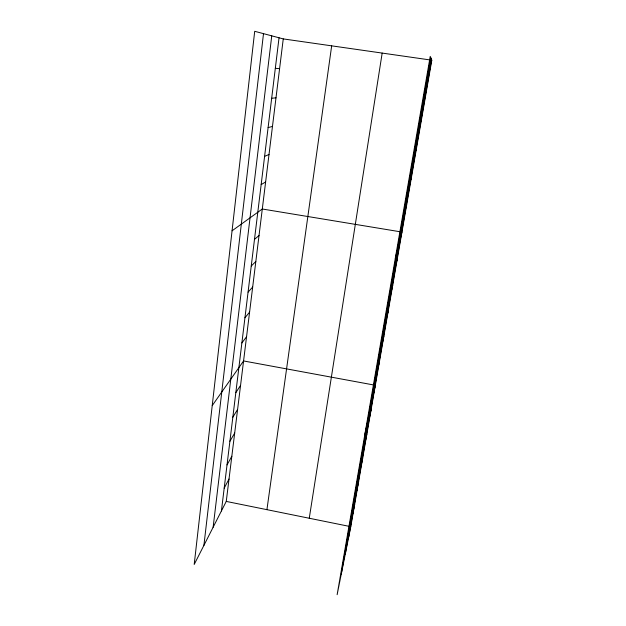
<?xml version="1.0" encoding="UTF-8"?>
<svg xmlns="http://www.w3.org/2000/svg" width="626" height="626" viewBox="0 0 626 626"><rect width="100%" height="100%" fill="white"/><g stroke="black" fill="none" stroke-linecap="round" stroke-linejoin="round"><path stroke-width="0.94" d="M203.904 545.387L263.507 33.648M213.13 527.248L271.747 35.838M221.416 510.949L279.04 37.779M226.26 501.418L283.257 38.906L254.704 31.3L194.201 564.456L226.26 501.418L350.779 526.669L337.132 594.7L430.226 56.371L431.799 60.19L350.779 526.669M266.926 509.666L331.67 45.839M309.26 518.25L382.173 53.077M341.264 574.081L430.711 57.553M345.192 554.503L431.165 58.656M348.721 536.936L431.564 59.627M352.704 513.985L354.692 504.149M356.757 490.62L358.667 481.23M360.889 466.816L362.72 457.896M365.099 442.566L366.852 434.131M369.387 417.863L371.054 409.928M364.794 434.757L375.334 385.272L243.569 360.952L212.23 405.609M378.081 367.783L379.567 360.905M382.486 342.414L383.879 336.084M386.97 316.56L388.269 310.801M391.547 290.206L392.745 285.049M396.203 263.343L397.299 258.804M395.311 258.295L401.947 232.058L262.294 209.006L232.066 230.798M405.812 208.02L406.681 204.796M410.758 179.529L411.509 177.001M415.797 150.467L416.431 148.659M420.946 120.802L421.454 119.754M224.194 488.139L229.022 479.031M227.019 464.907L231.831 456.252M229.906 441.26L234.687 433.067M232.833 417.174L237.598 409.459M235.822 392.643L240.556 385.42M241.879 342.938L246.55 336.757M244.946 317.773L249.586 312.131M248.068 292.131L252.677 287.06M251.245 266.011L255.823 261.519M254.492 239.382L259.031 235.509M261.159 184.584L265.627 181.994M264.595 156.375L269.016 154.473M268.1 127.61L272.474 126.421M271.676 98.266L275.996 97.82M275.323 68.328L279.595 68.649M283.257 38.906L431.799 60.19"/></g></svg>
